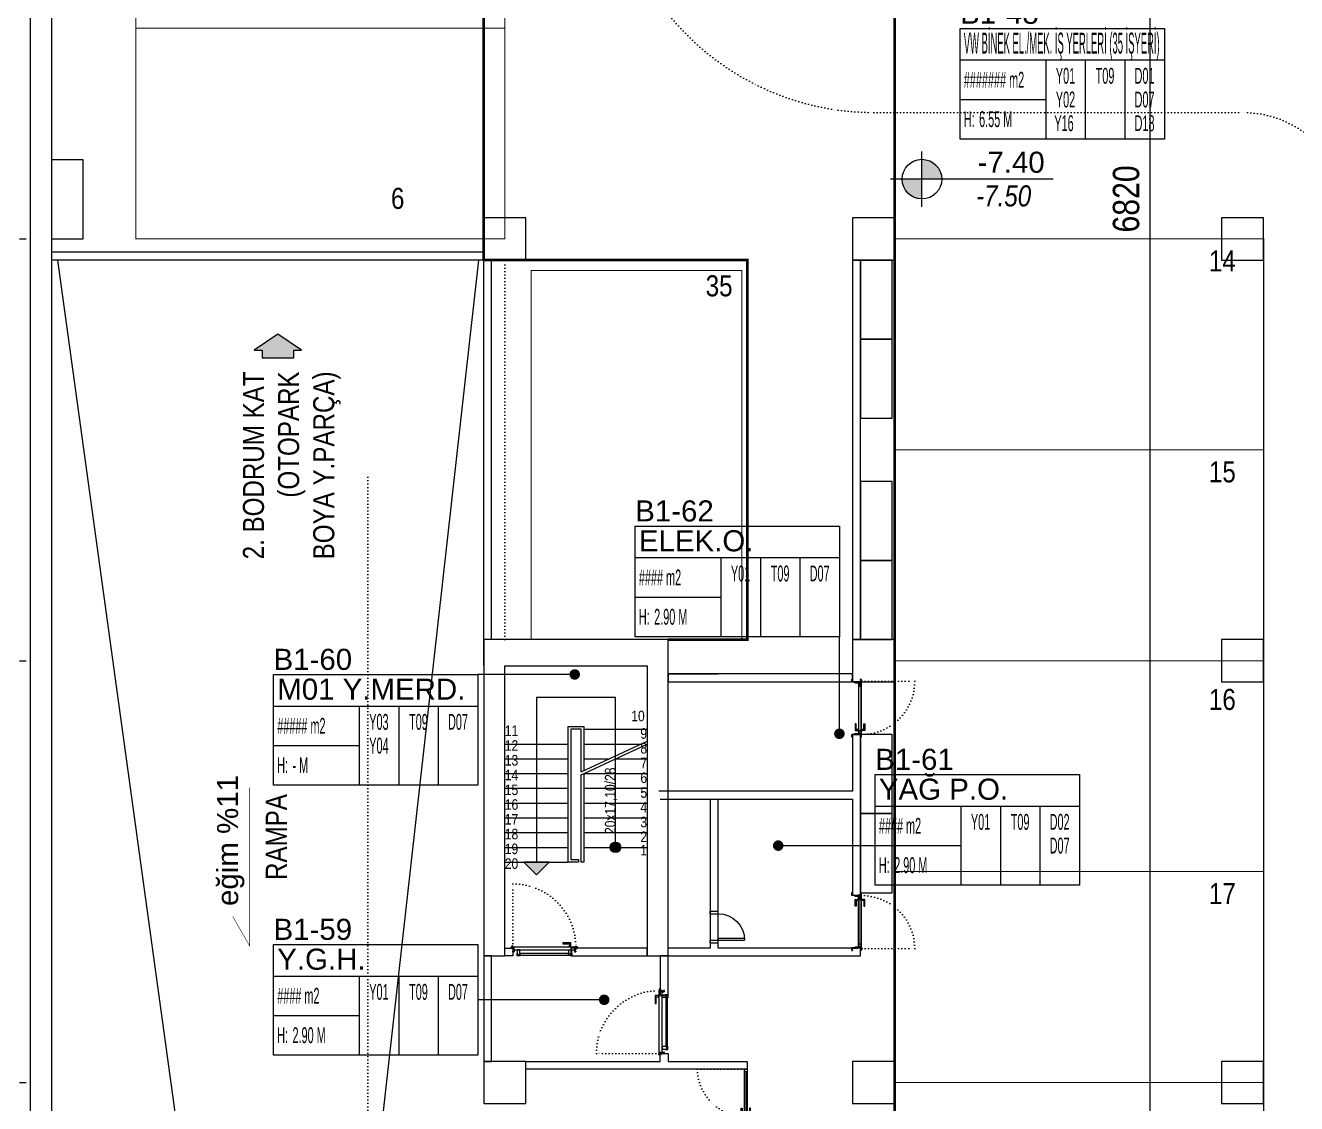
# Model space of a CAD drawing. Header units: metres. Extents: x -19121 to 152404, y -12107 to 46241.
# Drawn here: x 55990 to 58402, y 2400 to 4445 of the extents above; entities that cross this region are included whole.
import ezdxf
from ezdxf.enums import TextEntityAlignment as Align

# ---------------------------------------------------------------- set-up
doc = ezdxf.new("R2010")
doc.units = ezdxf.units.M
doc.header["$LTSCALE"] = 50
doc.header["$MEASUREMENT"] = 0
for name, pattern in [('DASHDOT2', [0.5, 0.25, -0.125, 0, -0.125]), ('DOT2', [0.125, 0, -0.125]), ('HIDDEN', [0.375, 0.25, -0.125])]:
    doc.linetypes.add(name, pattern=pattern)
doc.layers.get('0').update_dxf_attribs({"color": 9, "lineweight": 9})
for name, color, linetype, lineweight in [('00', 9, 'Continuous', 9), ('01', 9, 'Continuous', 9), ('05', 9, 'Continuous', 9), ('06B', 9, 'Continuous', 9), ('06D', 9, 'Continuous', 9), ('08E', 8, 'DOT2', 9), ('10', 9, 'Continuous', 9), ('14', 9, 'Continuous', 9), ('15', 9, 'Continuous', 9), ('19', 9, 'Continuous', 9), ('20', 9, 'DOT2', 9), ('21', 9, 'Continuous', 9), ('21_mahal200', 9, 'Continuous', 9), ('24', 9, 'DASHDOT2', 9), ('25', 9, 'Continuous', 9)]:
    doc.layers.add(name, color=color, linetype=linetype, lineweight=lineweight)
doc.styles.add('Arial', font='arial.ttf', dxfattribs={"height": 2.5})
doc.styles.add('MuuM_TEXT-ITALIC', font='ARIALNI.TTF')
doc.styles.add('MuuM_TEXT-STANDART', font='ARIALN.TTF')
doc.dimstyles.new('MuuM_DIM200', dxfattribs={"dimscale": 20, "dimtxt": 2, "dimasz": 1, "dimexe": 1, "dimexo": 1, "dimgap": 1, "dimtad": 1, "dimdec": 1, "dimrnd": 0.5, "dimdsep": 46, "dimtxsty": 'MuuM_TEXT-STANDART', "dimblk": 'ARCHTICK', "dimcen": 0, "dimdle": 0.15, "dimclrd": 256, "dimclre": 256, "dimclrt": 256, "dimadec": 0, "dimazin": 0, "dimtfac": 5, "dimtdec": 1, "dimtix": 1, "dimtmove": 2, "dimatfit": 3, "dimldrblk": 'DOT', "dimfxl": 3, "dimfxlon": 1, "dimtolj": 1, "dimlwd": -1, "dimlwe": -1, "dimarcsym": 0})

# ---------------------------------------------------------------- blocks, each defined once
blk = doc.blocks.new('p-akslar_yeni')
at = {"layer": '24'}
for points in [[(-2190, -4535), (6415, -4535)], [(-2190, -5335), (6415, -5335)], [(-2190, -6135), (6415, -6135)]]:
    blk.add_lwpolyline(points, dxfattribs=at)
blk = doc.blocks.new('p-kolon_80x80')
blk.add_lwpolyline([(-40, -40), (40, -40), (40, 40), (-40, 40)], close=True)
blk = doc.blocks.new('1.bod.mimari.elk')
at = {"layer": '01'}
for points in [[(40, -8750), (0, -8750), (0, -2950), (40, -2950), (40, -8750), (40, -8750)], [(860, -5350), (860, -5350), (860, -5950), (900, -5950), (900, -5950), (900, -5950), (900, -5400), (1170, -5400), (1170, -5950), (1170, -5950), (1170, -5950), (1210, -5950), (1210, -5350), (860, -5350), (860, -5350), (860, -5350), (860, -5400)]]:
    blk.add_lwpolyline(points, close=True, dxfattribs=at)
for p in [(900, -4590), (1600, -4590), (2300, -4590), (1600, -5390), (2300, -5390), (900, -6190), (1600, -6190), (2300, -6190)]:
    blk.add_blockref('p-kolon_80x80', p, dxfattribs=at)
blk = doc.blocks.new('p-işyeri')
at = {"color": 0, "const_width": 2}
blk.add_lwpolyline([(200, 0), (200, 700), (-200, 700), (-200, 0)], close=True, dxfattribs=at)
blk = doc.blocks.new('p-M01-M02_merdiven-1050')
at = {"layer": '19'}
h = blk.add_hatch(color=256, dxfattribs=at)
h.dxf.hatch_style = 1
edge = h.paths.add_edge_path()
edge.add_arc((210, -344), 10, 270, 630)
h = blk.add_hatch(color=256, dxfattribs=at)
h.dxf.hatch_style = 1
h.paths.add_polyline_path([(84, -372), (36, -372), (60, -396)])
at = {"layer": '19', "linetype": 'Continuous'}
for points in [[(210, -344), (210, -120), (210, -60), (60, -60), (60, -372)], [(145, -200.7), (145, -120), (125, -120), (125, -120), (125, -367), (140, -367), (140, -372), (120, -372), (120, -367), (120, -115), (120, -115), (150, -115), (150, -198.4)], [(150, -120), (270, -120)], [(145, -200.7), (270, -142.4)], [(0, -148), (120, -148)], [(145, -206.3), (270, -148)], [(150, -148), (258, -148)], [(0, -176), (120, -176)], [(150, -176), (198, -176)], [(210, -176), (270, -176)], [(0, -204), (120, -204)], [(150, -204), (270, -204)], [(0, -232), (120, -232)], [(150, -232), (270, -232)], [(0, -260), (120, -260)], [(150, -260), (270, -260)], [(0, -288), (120, -288)], [(150, -288), (270, -288)], [(0, -316), (120, -316)], [(150, -316), (270, -316)], [(0, -344), (120, -344)], [(150, -344), (270, -344)], [(0, -372), (120, -372)]]:
    blk.add_lwpolyline(points, dxfattribs=at)
at = {"layer": '19'}
for points in [[(145, -206.3), (270, -148)], [(150, -204), (150, -372), (150, -372), (145, -372), (145, -372), (145, -206.3)]]:
    blk.add_lwpolyline(points, dxfattribs=at)
blk.add_lwpolyline([(84, -372), (36, -372), (60, -396)], close=True, dxfattribs=at)
blk.add_circle((210, -344), 10, dxfattribs=at)
blk = doc.blocks.new('p-M01-M02_M03_formül_2a')
at = {"layer": '21', "style": 'MuuM_TEXT-STANDART'}
for s, p in [('10', (240, -114.8)), ('11', (0, -142.8)), ('12', (0, -170.8)), ('13', (0, -198.8)), ('14', (0, -226.8)), ('15', (0, -254.8)), ('16', (0, -282.8)), ('17', (0, -310.8)), ('18', (0, -338.8)), ('19', (0, -366.8)), ('20', (0, -394.8))]:
    blk.add_text(s, height=20, dxfattribs=at).set_placement(p)
for s, p in [('9', (270, -148)), ('8', (270, -176)), ('7', (270, -204)), ('6', (270, -232)), ('5', (270, -260)), ('4', (270, -288)), ('3', (270, -316)), ('2', (270, -344)), ('1', (270, -369.3))]:
    blk.add_text(s, height=20, dxfattribs=at).set_placement(p, align=Align.RIGHT)
blk.add_text('20x17,10/28', height=20, rotation=90, dxfattribs=at).set_placement((210, -202.6), align=Align.RIGHT)
blk = doc.blocks.new('*U19')
at = {"ltscale": 15}
for p, q in [((-25, 1), (-26, 0)), ((-25, -1), (-26, 0)), ((-23, 1), (-25, 1)), ((-23, 1), (-23, -2)), ((-21, -3), (-18, 3)), ((-21, -3), (-18, 3)), ((-20, -3), (-17, 3)), ((-20, -3), (-16, 3)), ((-18, -3), (-15, 3)), ((-18, -3), (-15, 3)), ((-18, 1), (-18, 2)), ((-17, -3), (-14, 3)), ((-17, -3), (-13, 3)), ((-17, 1), (-17, 2)), ((-15, -3), (-12, 3)), ((-15, -3), (-12, 3)), ((-15, 1), (-15, 2)), ((-14, -3), (-11, 3)), ((-14, -3), (-10, 3)), ((-14, 1), (-14, 2)), ((-12, -3), (-9, 3)), ((-12, -3), (-9, 3)), ((-12, 1), (-12, 2)), ((-11, -3), (-8, 3)), ((-11, -3), (-7, 3)), ((-11, 1), (-11, 2)), ((-9, -3), (-6, 3)), ((-9, -3), (-6, 3)), ((-9, 1), (-9, 2)), ((-8, -3), (-4, 3)), ((-8, -3), (-5, 3)), ((-8, 1), (-8, 2)), ((-6, -3), (-3, 3)), ((-6, -3), (-3, 3)), ((-6, 1), (-6, 2)), ((-5, -3), (-1, 3)), ((-5, -3), (-2, 3)), ((-5, 1), (-5, 2)), ((-3, 1), (-3, 2)), ((0, 4), (-2, 1)), ((-2, 1), (-2, 2)), ((0, 0), (-1, 0)), ((-25, -1), (-23, -2)), ((-9, -2), (-23, -2)), ((-21, -3), (-21, -2)), ((-20, -3), (-19, -2)), ((-20, -2), (-19, -2)), ((-19, -2), (-18, -2)), ((-18, -3), (-18, -2)), ((-17, -3), (-16, -2)), ((-17, -2), (-16, -2)), ((-16, -2), (-15, -2)), ((-15, -3), (-15, -2)), ((-14, -3), (-13, -2)), ((-14, -2), (-13, -2)), ((-13, -2), (-12, -2)), ((-12, -3), (-12, -2)), ((-11, -3), (-10, -2)), ((-11, -2), (-10, -2)), ((-10, -2), (-9, -2)), ((-9, -3), (-9, -2)), ((-8, -2), (-7, -2)), ((-8, -3), (-7, -2)), ((-7, -2), (-6, -2)), ((-6, -3), (-6, -2)), ((-5, -2), (-4, -2)), ((-5, -3), (-4, -2)), ((-4, -2), (-2, -2)), ((0, -4), (-2, -2)), ((0, 0), (-1, 0))]:
    blk.add_line(p, q, dxfattribs=at)
for p, q in [((-7, 1), (-23, 1)), ((-17, 1), (-19, 1)), ((-16, 1), (-17, 1)), ((-14, 1), (-16, 1)), ((-13, 1), (-14, 1)), ((-11, 1), (-13, 1)), ((-10, 1), (-11, 1)), ((-8, 1), (-10, 1)), ((-7, 1), (-8, 1)), ((-5, 1), (-7, 1)), ((-4, 1), (-5, 1)), ((-2, 1), (-4, 1)), ((-2, 1), (-2, 1)), ((0, 0), (0, 4)), ((-2, -2), (-2, -2)), ((0, 0), (0, -4))]:
    blk.add_line(p, q)
for centre, radius, start, end in [((-26, 4), 3.92, 274.361, 322.1025), ((-26, -4), 3.92, 37.8975, 85.639), ((-18, 3), 0.0971, 330.3204, 150.3204), ((-17, 3), 0.0971, 330.3204, 150.3204), ((-15, 3), 0.0971, 330.3204, 150.3204), ((-14, 3), 0.0971, 330.3204, 150.3204), ((-12, 3), 0.0971, 330.3204, 150.3204), ((-11, 3), 0.0971, 330.3204, 150.3204), ((-9, 3), 0.0971, 330.3204, 150.3204), ((-8, 3), 0.0971, 330.3204, 150.3204), ((-6, 3), 0.0971, 330.3204, 150.3204), ((-5, 3), 0.0971, 330.3204, 150.3204), ((-3, 3), 0.0971, 330.3204, 150.3204), ((-2, 3), 0.0971, 330.3204, 150.3204), ((-1, 0), 0.486, 90, 270), ((0, 4), 0.25, 0, 150.0864), ((-21, -3), 0.0971, 150.3204, 330.3204), ((-20, -3), 0.0971, 150.3204, 330.3204), ((-18, -3), 0.0971, 150.3204, 330.3204), ((-17, -3), 0.0971, 150.3204, 330.3204), ((-15, -3), 0.0971, 150.3204, 330.3204), ((-14, -3), 0.0971, 150.3204, 330.3204), ((-12, -3), 0.0971, 150.3204, 330.3204), ((-11, -3), 0.0971, 150.3204, 330.3204), ((-9, -3), 0.0971, 150.3204, 330.3204), ((-8, -3), 0.0971, 150.3204, 330.3204), ((-6, -3), 0.0971, 150.3204, 330.3204), ((-5, -3), 0.0971, 150.3204, 330.3204), ((0, -4), 0.25, 209.9136, 0)]:
    blk.add_arc(centre, radius, start, end, dxfattribs=at)
blk = doc.blocks.new('conta')
at = {"ltscale": 10}
for p, q in [((-2649.9, 5345.5), (-2649.8, 5345.6)), ((-2649.9, 5344.5), (-2649.8, 5344.3)), ((-2649.8, 5344.3), (-2649.7, 5344.3)), ((-2649.7, 5345.4), (-2649.3, 5345.4)), ((-2649.2, 5345.4), (-2649.1, 5345.5)), ((-2649, 5344), (-2648.8, 5343.8)), ((-2648.9, 5344.1), (-2648.7, 5343.9)), ((-2648.8, 5345.1), (-2648.6, 5345.3)), ((-2648.8, 5344.9), (-2648.6, 5345.2)), ((-2648.7, 5343.8), (-2648.7, 5343.8)), ((-2648.6, 5345.3), (-2648.6, 5345.3))]:
    blk.add_line(p, q, dxfattribs=at)
for centre, radius, start, end in [((-2649.8, 5345.5), 0.05, 140.6345, 188.9372), ((-2653, 5345), 3.19, 350.4674, 8.9372), ((-2649.9, 5344.5), 0.02, 170.4674, 213.7451), ((-2649.7, 5345.6), 0.0696, 22.2428, 159.258), ((-2650.9, 5345), 1.24, 340.3382, 16.7772), ((-2649.7, 5344.6), 0.03, 160.3382, 273.2666), ((-2649.7, 5345.4), 0.03, 90, 196.7772), ((-2649.6, 5341.5), 3.01, 80.4362, 93.2666), ((-2649.3, 5345.5), 0.05, 270, 303.0062), ((-2649.2, 5344.1), 0.231, 353.9571, 81.9004), ((-2649.1, 5345.5), 0.03, 4.7972, 123.0062), ((-2649.1, 5344.5), 0.03, 260.4362, 338.7066), ((-2651.2, 5344.8), 2.33, 7.5897, 18.7951), ((-2649, 5345.6), 0.05, 18.7951, 42.1429), ((-2650.2, 5345), 1.27, 338.7066, 23.0418), ((-2648.9, 5344.1), 0.1, 173.9571, 217.2653), ((-2648.8, 5345.1), 0.05, 187.5897, 322.7347), ((-2658.2, 5345.2), 9.36, 353.6857, 357.8537), ((-2648.8, 5344.2), 0.1, 173.6857, 217.2653), ((-2648.8, 5344.8), 0.05, 142.7347, 180.2669), ((-2648.7, 5343.8), 0.05, 217.2653, 307.2653), ((-2648.7, 5343.8), 0.05, 307.2653, 37.2653), ((-2648.6, 5345.3), 0.05, 52.7347, 142.7347), ((-2648.6, 5345.3), 0.05, 322.7347, 52.7347)]:
    blk.add_arc(centre, radius, start, end, dxfattribs=at)
for points, knots in [([(-2649, 5345.6), (-2649, 5345.6), (-2649.1, 5345.7), (-2649.2, 5345.4), (-2649.3, 5345.7), (-2649.4, 5345.5), (-2649.5, 5345.7), (-2649.6, 5345.5), (-2649.7, 5345.6), (-2649.7, 5345.6)], [0.0086373, 0.0086373, 0.0086373, 0.0086373, 0.1097304, 0.3133405, 0.4430081, 0.5658764, 0.7165186, 0.8527974, 0.9648495, 0.9648495, 0.9648495, 0.9648495]), ([(-2649.7, 5344.3), (-2649.7, 5344.3), (-2649.7, 5344.5), (-2649.6, 5344.3), (-2649.3, 5344.4), (-2649.2, 5344.4), (-2649.2, 5344.4)], [0, 0, 0, 0, 0.1008757, 0.3841126, 0.5436166, 0.6906785, 0.6906785, 0.6906785, 0.6906785])]:
    blk.add_open_spline(points, degree=3, knots=knots, dxfattribs=at)
blk = doc.blocks.new('p-yn_sackasa')
at = {"layer": '10', "linetype": 'Continuous'}
for p, q in [((-2.2, 0), (-2.2, -0.2)), ((0, 6.9), (0, 6.2)), ((0, 6.2), (0, 6.9)), ((0.1, 6.9), (0.1, 6.2)), ((0.2, 6.9), (0.2, 6.2)), ((2.7, 7.2), (0.3, 7.2)), ((2.7, 7.2), (0.3, 7.2)), ((2.7, 7), (0.3, 7)), ((0.3, 7), (2.7, 7)), ((0.3, 6.1), (0.8, 6.1)), ((0.7, 6), (0.3, 6)), ((0.3, 5.9), (0.7, 5.9)), ((0.8, 5.9), (0.3, 5.9)), ((0.7, 5.9), (0.7, 6)), ((0.7, -0.7), (0.7, 2.3)), ((0.7, -0.7), (0.7, 2.3)), ((0.8, 5.9), (0.8, 6.1)), ((0.8, -0.7), (0.8, 2.3)), ((0.8, -0.7), (0.8, 2.3)), ((0.9, 2.3), (1, 2.3)), ((0.9, 2.3), (0.9, 2.3)), ((1, 2.5), (1, 2.4)), ((1, 2.5), (1, 2.5)), ((1.1, 2.5), (1.1, 3.7)), ((1.1, 2.5), (1.1, 3.7)), ((1.3, 3.7), (1.3, 2.5)), ((1.3, 2.5), (1.3, 3.7)), ((2.5, 4), (1.4, 4)), ((1.4, 4), (2.5, 4)), ((1.4, 3.8), (2.5, 3.8)), ((2.5, 3.8), (1.4, 3.8)), ((2.5, 3.4), (2.6, 3.7)), ((2.6, 3.7), (2.5, 3.4)), ((2.7, 3.6), (2.6, 3.3)), ((2.7, 3.6), (2.6, 3.3)), ((2.8, 3.3), (2.8, 6.9)), ((2.8, 3.3), (2.8, 6.9)), ((2.9, 3.3), (2.9, 6.9)), ((2.9, 3.3), (2.9, 6.9)), ((-2.9, -1.7), (-2.9, -0.3)), ((-2.9, -0.3), (-2.9, -1.7)), ((-2.8, -0.3), (-2.8, -1.7)), ((-2.8, -0.3), (-2.8, -1.7)), ((-2.2, 0), (-2.7, 0)), ((-2.2, 0), (-2.7, 0)), ((-2.2, -0.1), (-2.7, -0.1)), ((-2.2, -0.2), (-2.7, -0.2)), ((1, -1.8), (-2.7, -1.8)), ((1, -1.9), (-2.7, -1.9)), ((-2.7, -2), (1, -2)), ((1, -2), (-2.7, -2)), ((-2.2, -0.1), (-2.2, 0)), ((0.9, -0.8), (1, -0.8)), ((0.9, -0.8), (0.9, -0.8)), ((1, -0.9), (1, -0.9)), ((1, -0.9), (1, -0.9)), ((1.1, -1), (1.1, -1.7)), ((1.1, -1), (1.1, -1.7)), ((1.3, -1), (1.3, -1.7)), ((1.3, -1), (1.3, -1.7))]:
    blk.add_line(p, q, dxfattribs=at)
for points in [[(0.1, 2.1), (0.7, 2.1), (0.7, -0.5), (0.1, -0.5)], [(0.1, 2.1), (0.4, 2.1), (0.4, -0.5), (0.1, -0.5)]]:
    blk.add_lwpolyline(points, close=True, dxfattribs=at)
for centre, radius, start, end in [((0.3, 6.9), 0.249, 90, 180), ((0.3, 6.9), 0.261, 90, 180), ((0.3, 6.2), 0.249, 181.345, 271.3502), ((0.3, 6.2), 0.261, 180, 270), ((0.3, 6.9), 0.122, 90, 180), ((0.3, 6.2), 0.122, 180, 270), ((0.3, 6.9), 0.11, 90, 180), ((0.3, 6.2), 0.11, 180, 270), ((0.9, 2.3), 0.206, 63.2169, 180), ((0.9, 2.3), 0.219, 63.2153, 180), ((0.9, 2.3), 0.0801, 63.215, 180), ((0.9, 2.3), 0.0674, 63.2144, 180), ((1, 2.5), 0.219, 243.2148, 0), ((1, 2.5), 0.0801, 243.2203, 0), ((1, 2.5), 0.206, 243.2197, 0), ((1, 2.5), 0.0674, 243.2129, 0), ((1.4, 3.7), 0.24, 90, 180), ((1.4, 3.7), 0.253, 90, 180), ((1.4, 3.7), 0.114, 90, 180), ((1.4, 3.7), 0.101, 90, 180), ((2.5, 3.7), 0.249, 342.8613, 90), ((2.5, 3.7), 0.261, 342.8602, 90), ((2.5, 3.7), 0.122, 342.8607, 90), ((2.5, 3.7), 0.11, 342.8621, 90), ((2.7, 3.3), 0.232, 162.8601, 0), ((2.7, 3.3), 0.219, 162.8613, 0), ((2.7, 3.3), 0.0927, 162.8605, 0), ((2.7, 3.3), 0.0801, 162.8624, 0), ((2.7, 6.9), 0.249, 0, 90), ((2.7, 6.9), 0.261, 0, 90), ((2.7, 6.9), 0.122, 0, 90), ((2.7, 6.9), 0.11, 0, 90), ((-2.7, -0.3), 0.24, 90, 180), ((-2.7, -0.3), 0.253, 90, 180), ((-2.7, -1.7), 0.24, 180, 270), ((-2.7, -1.7), 0.253, 180, 270), ((-2.7, -0.3), 0.114, 90, 180), ((-2.7, -0.3), 0.101, 90, 180), ((-2.7, -1.7), 0.114, 180, 270), ((-2.7, -1.7), 0.101, 180, 270), ((0.9, -0.7), 0.206, 180, 296.7851), ((0.9, -0.7), 0.219, 180, 296.785), ((0.9, -0.7), 0.0674, 180, 180.5245), ((0.9, -0.7), 0.0801, 180, 296.785), ((0.9, -0.7), 0.0674, 180, 296.7871), ((1, -1), 0.219, 0, 116.7854), ((1, -1), 0.206, 0, 116.7836), ((1, -1), 0.0801, 0, 116.7811), ((1, -1), 0.0674, 0, 116.7871), ((1, -1.7), 0.114, 270, 0), ((1, -1.7), 0.24, 270, 0), ((1, -1.7), 0.101, 270, 0), ((1, -1.7), 0.253, 270, 0)]:
    blk.add_arc(centre, radius, start, end, dxfattribs=at)
at = {"layer": '10', "xscale": 0.0842696629213483, "yscale": 0.0842696629213483, "zscale": 0.0842696629213483}
blk.add_blockref('*U19', (1, 1.3), dxfattribs=at)
at = {"layer": '14', "xscale": -0.7887640449438696, "yscale": 0.7887640449438696, "zscale": 0.7887640449438204, "rotation": 90}
blk.add_blockref('conta', (4217.8, -2086.4), dxfattribs=at)
blk = doc.blocks.new('*U381')
at = {"layer": '06D'}
for points in [[(8.5, 9.6), (7.9, 9.6), (7.9, 13.6, -0.414214), (8.2, 13.9), (13.7, 13.9, -0.414214), (14.1, 13.6), (14.1, 9.6), (13.5, 9.6)], [(111.5, 9.6), (112.1, 9.6), (112.1, 13.6, 0.414214), (111.7, 13.9), (106.2, 13.9, 0.414214), (105.9, 13.6), (105.9, 9.6), (106.5, 9.6)]]:
    blk.add_lwpolyline(points, format="xyb", dxfattribs=at)
for points in [[(8.5, 12.1), (13.5, 12.1), (13.5, 3.4), (8.5, 3.4)], [(14.1, 13.3), (105.9, 13.3), (105.9, 10.2), (14.1, 10.2)], [(111.5, 10.9), (106.5, 10.9), (106.5, 3.4), (111.5, 3.4)]]:
    blk.add_lwpolyline(points, close=True, dxfattribs=at)
for points in [[(110.1, -3.8), (110.1, -10.1), (95.1, -10.1), (95.1, -8.2), (107.9, -8.2), (107.9, -8.2), (107.9, -3.8), (110.1, -3.8)], [(111.2, -2.6), (111.2, -3.8), (106.8, -3.8), (106.8, -2.6), (111.2, -2.6)]]:
    blk.add_lwpolyline(points, dxfattribs=at)
at = {"layer": '10', "ltscale": 10}
for p, q in [((2, 1.5), (1, 1.5)), ((2, 1.3), (1, 1.3)), ((1, 0.9), (2, 0.3)), ((2, 0.3), (2, 1.8)), ((2, 1.8), (2.3, 1.8)), ((2, -0.2), (2, 0.3)), ((2.3, -2.2), (2.3, 3.3)), ((2.3, 1.8), (2.3, 0.3)), ((2.3, 0.3), (2.3, -0.2)), ((2.4, 3.4), (117.6, 3.4)), ((2.4, -2.3), (2.4, 3.2)), ((2.5, 3.3), (117.5, 3.3)), ((117.5, -2.3), (117.5, 3.2)), ((117.7, -2.2), (117.7, 3.3)), ((117.7, 1.8), (118, 1.8)), ((117.7, 1.3), (117.7, 1.8)), ((117.7, 1.8), (118, 1.8)), ((117.7, 1.3), (117.7, 1.8)), ((117.7, -0.2), (117.7, 1.3)), ((117.7, -0.2), (117.7, 1.3)), ((118, 1.8), (118, 1.3)), ((118, 1.8), (118, 1.3)), ((118, 1.3), (118, -0.2)), ((119, 0.7), (118, 1.3)), ((118, 1.3), (118, -0.2)), ((119, 0.7), (118, 1.3)), ((118, 0.3), (119, 0.3)), ((118, 0.3), (119, 0.3)), ((118, 0.1), (119, 0.1)), ((118, 0.1), (119, 0.1)), ((-1.6, -2.7), (-1.7, -2.6)), ((-1.6, -2.7), (-1.7, -2.6)), ((-1.2, -2.2), (-1.2, -2.3)), ((-1.2, -2.2), (-1.1, -2.2)), ((-1.2, -2.2), (-1.2, -2.3)), ((-1.2, -2.2), (-1.1, -2.2)), ((-1.1, -2), (-1.1, -2.4)), ((-1.1, -2), (-1.1, -2.4)), ((-0.8, -2), (-0.8, -2.4)), ((-0.8, -2), (-0.8, -2.4)), ((0.3, -2.5), (0.3, -2.3)), ((0.4, -2.2), (2.2, -2.2)), ((0.4, -2.4), (0.4, -2.4)), ((0.4, -2.6), (119.6, -2.6)), ((0.5, -2.4), (119.5, -2.4)), ((0.5, -2.4), (2.3, -2.4)), ((2.3, -0.2), (2, -0.2)), ((119.5, -2.4), (117.6, -2.4)), ((118, -0.2), (117.7, -0.2)), ((118, -0.2), (117.7, -0.2)), ((119.6, -2.2), (117.7, -2.2)), ((119.5, -2.4), (119.5, -2.4)), ((119.7, -2.5), (119.7, -2.3))]:
    blk.add_line(p, q, dxfattribs=at)
blk.add_circle((-0.9, -3.3), 0.843, dxfattribs=at)
blk.add_circle((-0.9, -3.3), 0.843, dxfattribs=at)
for centre, radius, start, end in [((2.4, 3.3), 0.1, 90, 180), ((2.5, 3.2), 0.05, 90, 180), ((117.6, 3.3), 0.141, 14.9271, 75.0729), ((-0.9, -3.3), 1.01, 105.7139, 140.5908), ((-0.9, -3.3), 1.01, 105.7139, 140.5908), ((-0.4, -2.3), 0.428, 142.379, 203.648), ((-0.4, -2.3), 0.428, 142.379, 203.648), ((-0.4, -2.3), 0.302, 119.9685, 254.4476), ((-0.4, -2.3), 0.302, 119.9685, 254.4476), ((0.4, -2.3), 0.1, 90, 180), ((0.4, -2.5), 0.1, 180, 270), ((0.5, -2.4), 0.005, 180, 270), ((0.5, -2.4), 0.005, 90, 180), ((2.2, -2.2), 0.05, 270, 0), ((2.3, -2.3), 0.1, 270, 0), ((117.6, -2.3), 0.1, 180, 270), ((117.7, -2.2), 0.05, 180, 270), ((119.5, -2.4), 0.005, 270, 360), ((119.5, -2.4), 0.005, 0, 90), ((119.6, -2.3), 0.1, 0, 90), ((119.6, -2.5), 0.1, 270, 0)]:
    blk.add_arc(centre, radius, start, end, dxfattribs=at)
at = {"layer": '20'}
blk.add_lwpolyline([(0.3, -2.4), (0.3, -121.8, 0.414214), (119.7, -2.4, -1)], format="xyb", dxfattribs=at)
blk.add_blockref('p-yn_sackasa', (0, 0))
at = {"xscale": -1}
blk.add_blockref('p-yn_sackasa', (120, 0), dxfattribs=at)
blk = doc.blocks.new('0_arrow1')
blk.add_hatch(color=254).paths.add_polyline_path([(0, 0), (-22.5, -15), (-15, -15), (-15, -22.5), (15, -22.5), (15, -15), (22.5, -15)])
at = {"linetype": 'ByBlock', "lineweight": -2}
blk.add_lwpolyline([(15, -22.5), (-15, -22.5), (-15, -15), (-22.5, -15), (0, 0), (22.5, -15), (15, -15)], close=True, dxfattribs=at)
blk.add_point((0, 0))
blk = doc.blocks.new('0_slopearrow')
at = {"const_width": 0.05}
blk.add_lwpolyline([(11.21, 0), (-3.79, 0), (-1, 1.61)], dxfattribs=at)
at = {"style": 'Arial'}
blk.add_attdef('EGIM', text='', height=2, dxfattribs=at).set_placement((0, 0.5), align=Align.BOTTOM_LEFT)
at = {"style": 'MuuM_TEXT-ITALIC'}
blk.add_attdef('SLOPE', text='', height=2, dxfattribs=at).set_placement((0, -0.5), align=Align.TOP_LEFT)
blk = doc.blocks.new('0_elevationtarget-p-bk')
h = blk.add_hatch(color=250)
h.paths.add_polyline_path([(1.88, 0, 0.414214), (0, 1.88), (0, 0)])
h.paths.add_polyline_path([(0, 0), (-1.88, 0, 0.414214), (0, -1.88)])
blk.add_line((0, -2.62), (0, 2.62))
blk.add_lwpolyline([(12.45, 0), (-3, 0)])
blk.add_circle((0, 0), 1.88)
at = {"style": 'Arial'}
blk.add_attdef('BITMISKOT', text='', height=2, dxfattribs=at).set_placement((4.5, 0), align=Align.BOTTOM_LEFT)
at = {"style": 'MuuM_TEXT-ITALIC'}
blk.add_attdef('FINISHINGFLOORLEVEL', text='', height=2, dxfattribs=at).set_placement((4.5, -0.59), align=Align.TOP_LEFT)
blk = doc.blocks.new('gr-p-barel kilitli kapı kolu')
at = {"flags": 128}
for points in [[(-0.9, 0.8), (-0.9, 4.9), (-11.7, 4.9), (-11.7, 6.7), (0.9, 6.7), (0.9, 0.8)], [(-0.8, 5), (0.8, 6.6)]]:
    blk.add_lwpolyline(points, dxfattribs=at)
blk.add_lwpolyline([(-2.75, 0), (-2.75, 0.7), (2.75, 0.7), (2.75, 0)])
blk.add_lwpolyline([(-1.3, 0.7), (1.3, 0.7), (1.3, 0.8), (-1.3, 0.8)], close=True)
blk = doc.blocks.new('prf-scr2')
at = {"linetype": 'DOT2', "ltscale": 10}
blk.add_line((0, 0.2), (0, -1.1), dxfattribs=at)
for p, q in [((-0.1, -0.2), (0.1, -0.3)), ((0.1, -0.2), (-0.1, -0.2)), ((0.1, -0.3), (-0.1, -0.3)), ((-0.1, -0.3), (0.1, -0.4)), ((0.1, -0.4), (-0.1, -0.4)), ((0.1, -0.5), (-0.1, -0.4)), ((-0.1, -0.4), (0.1, -0.4)), ((0.1, -0.6), (-0.1, -0.5)), ((-0.1, -0.5), (0.1, -0.5)), ((-0.1, -0.6), (0.1, -0.7)), ((0.1, -0.6), (-0.1, -0.6)), ((-0.1, -0.6), (0.1, -0.6)), ((-0.1, -0.7), (0.1, -0.8)), ((0.1, -0.7), (-0.1, -0.7)), ((-0.1, -0.8), (0.1, -0.8)), ((0.1, -0.8), (-0.1, -0.8)), ((0.1, -0.2), (0, -0.1)), ((0, -0.2), (0.1, -0.2))]:
    blk.add_line(p, q)
blk.add_lwpolyline([(0.2, 0), (-0.2, 0), (-0.2, 0), (-0.1, -0.1), (0.1, -0.1), (0.2, 0), (0.2, 0)], close=True)
for points in [[(0.2, 0), (-0.2, 0)], [(-0.1, -0.1), (-0.1, -0.2), (-0.1, -0.2), (-0.1, -0.2), (-0.1, -0.2), (-0.1, -0.3), (-0.1, -0.3), (-0.1, -0.3), (-0.1, -0.3), (-0.1, -0.4), (-0.1, -0.4), (-0.1, -0.4), (-0.1, -0.4), (-0.1, -0.4), (-0.1, -0.5), (-0.1, -0.5), (-0.1, -0.5), (-0.1, -0.5), (-0.1, -0.5), (-0.1, -0.5), (-0.1, -0.6), (-0.1, -0.6), (-0.1, -0.6), (-0.1, -0.6), (-0.1, -0.6), (-0.1, -0.7), (-0.1, -0.7), (-0.1, -0.7), (-0.1, -0.7), (-0.1, -0.7), (-0.1, -0.8), (-0.1, -0.8), (-0.1, -0.8), (-0.1, -0.8), (0, -0.9), (0, -0.9), (0, -0.9), (0.1, -0.8), (0.1, -0.8), (0.1, -0.7), (0.1, -0.7), (0.1, -0.7), (0.1, -0.7), (0.1, -0.7), (0.1, -0.7), (0.1, -0.6), (0.1, -0.6), (0.1, -0.6), (0.1, -0.6), (0.1, -0.6), (0.1, -0.5), (0.1, -0.5), (0.1, -0.5), (0.1, -0.5), (0.1, -0.4), (0.1, -0.4), (0.1, -0.4), (0.1, -0.4), (0.1, -0.4), (0.1, -0.3), (0.1, -0.3), (0.1, -0.3), (0.1, -0.3), (0.1, -0.3), (0.1, -0.3), (0.1, -0.2), (0.1, -0.2), (0.1, -0.2), (0.1, -0.2), (0.1, -0.2), (0.1, -0.1)]]:
    blk.add_lwpolyline(points)
blk = doc.blocks.new('K-SAC-01')
at = {"layer": '10'}
for points in [[(-4.6, 16.2, -0.414214), (-4.5, 16.3), (-0.1, 16.3, -0.414214), (0, 16.2), (0, 5.9), (0.2, 5.9), (0.2, 16.2, 0.414214), (-0.1, 16.5), (-4.5, 16.5, 0.414214), (-4.8, 16.2), (-4.8, 15.3, 0.414214), (-4.5, 15), (-3.4, 15), (-3.4, 15.2), (-4.5, 15.2, -0.414214), (-4.6, 15.3)], [(0.2, 10.3, -0.414214), (0.5, 10.6), (1.5, 10.6, -0.414214), (1.8, 10.3), (1.8, 3.9, -0.414214), (1.5, 3.6, -0.414214), (1.2, 3.9), (1.2, 4.8), (0.2, 4.8), (0.2, -1.2, -0.414214), (-0.1, -1.5), (-4.5, -1.5, -0.414214), (-4.8, -1.2), (-4.8, -0.3, -0.414214), (-4.5, 0), (-3.4, 0), (-3.4, -0.2), (-4.5, -0.2, 0.414214), (-4.6, -0.3), (-4.6, -1.2, 0.414214), (-4.5, -1.3), (-0.1, -1.3, 0.414214), (0, -1.2), (0, 5), (1.4, 5), (1.4, 3.9, 0.414214), (1.5, 3.8, 0.414214), (1.6, 3.9), (1.6, 10.3, 0.414214), (1.5, 10.4), (0.5, 10.4, 0.414214), (0.4, 10.3), (0.4, 9.4), (0.2, 9.4)], [(-0.4, -2), (1, -1.4), (1, 1.5), (1.2, 1.5), (1.2, -1.5), (-0.3, -2.2, -14.796002)], [(99.8, 10.3, 0.414214), (99.5, 10.6), (98.5, 10.6, 0.414214), (98.2, 10.3), (98.2, 3.9, 0.414214), (98.5, 3.6, 0.414214), (98.8, 3.9), (98.8, 4.8), (99.8, 4.8), (99.8, -1.2, 0.414214), (100.1, -1.5), (104.5, -1.5, 0.414214), (104.8, -1.2), (104.8, -0.3, 0.414214), (104.5, 0), (103.4, 0), (103.4, -0.2), (104.5, -0.2, -0.414214), (104.6, -0.3), (104.6, -1.2, -0.414214), (104.5, -1.3), (100.1, -1.3, -0.414214), (100, -1.2), (100, 5), (98.6, 5), (98.6, 3.9, -0.414214), (98.5, 3.8, -0.414214), (98.4, 3.9), (98.4, 10.3, -0.414214), (98.5, 10.4), (99.5, 10.4, -0.414214), (99.6, 10.3), (99.6, 9.4), (99.8, 9.4)], [(104.6, 16.2, 0.414214), (104.5, 16.3), (100.1, 16.3, 0.414214), (100, 16.2), (100, 5.9), (99.8, 5.9), (99.8, 16.2, -0.414214), (100.1, 16.5), (104.5, 16.5, -0.414214), (104.8, 16.2), (104.8, 15.3, -0.414214), (104.5, 15), (103.4, 15), (103.4, 15.2), (104.5, 15.2, 0.414214), (104.6, 15.3)]]:
    blk.add_lwpolyline(points, format="xyb", close=True, dxfattribs=at)
for points in [[(98.8, 0.1), (98.8, 2.1), (99.1, 2.1), (99.1, 3.2), (1.5, 3.2), (1.5, 2.1), (1.8, 2.1), (1.8, 0.1), (1.5, 0.1), (1.5, 1.9), (1.2, 1.9), (1.2, 3.5), (99.4, 3.5), (99.4, 1.9), (99.1, 1.9), (99.1, 0.1)], [(98.8, 2.1), (98.8, 0.1), (99.4, 0.1), (99.4, -1.5), (1.2, -1.5), (1.2, 0.1), (1.8, 0.1), (1.8, 2.1), (2.1, 2.1), (2.1, -0.1), (1.5, -0.1), (1.5, -1.2), (99.1, -1.2), (99.1, -0.1), (98.5, -0.1), (98.5, 2.1), (98.8, 2.1)]]:
    blk.add_lwpolyline(points, dxfattribs=at)
for points in [[(2.1, 3), (8.1, 3), (8.1, -1), (2.1, -1)], [(2.4, 2.7), (7.8, 2.7), (7.8, -0.7), (2.4, -0.7)], [(98.5, 3), (92.5, 3), (92.5, -1), (98.5, -1)], [(98.2, 2.7), (92.8, 2.7), (92.8, -0.7), (98.2, -0.7)]]:
    blk.add_lwpolyline(points, close=True, dxfattribs=at)
blk.add_circle((-0.9, -2.5), 0.55, dxfattribs=at)
at = {"layer": '20', "linetype": 'HIDDEN'}
for points in [[(-0.2, -1.3), (-0.2, 0), (-1.7, 0), (-1.7, -1.3)], [(-0.4, -2), (-0.4, -0.2), (-1.5, -0.2), (-1.5, -2)]]:
    blk.add_lwpolyline(points, dxfattribs=at)
at = {"layer": '20'}
blk.add_lwpolyline([(-0.9, -2.5), (-0.9, -102.9)], dxfattribs=at)
blk.add_arc((-0.9, -2.5), 100.4, 270, 1.5131, dxfattribs=at)
at = {"layer": '06B'}
blk.add_blockref('gr-p-barel kilitli kapı kolu', (91.4, 3.5), dxfattribs=at)
at = {"layer": '06B', "xscale": -1, "rotation": 180}
blk.add_blockref('gr-p-barel kilitli kapı kolu', (91.4, -1.5), dxfattribs=at)
at = {"layer": '10', "xscale": -1, "rotation": 90}
blk.add_blockref('prf-scr2', (1.5, 1), dxfattribs=at)
at = {"layer": '10', "rotation": 270}
blk.add_blockref('prf-scr2', (99.1, 1.2), dxfattribs=at)
blk = doc.blocks.new('_ArchTick')
at = {"color": 0, "linetype": 'ByBlock', "const_width": 0.15}
blk.add_lwpolyline([(-0.5, -0.5), (0.5, 0.5)], dxfattribs=at)
blk = doc.blocks.new('*D467')
at = {"layer": '25', "transparency": 16777216}
for p, q in [((92079.7, 5767), (92003.8, 5767)), ((92023.8, -1056), (92023.8, 5770)), ((92079.7, -1053), (92003.8, -1053))]:
    blk.add_line(p, q, dxfattribs=at)
at = {"layer": '25', "transparency": 16777216, "xscale": 20, "yscale": 20, "zscale": 20}
for p, rotation in [((92023.8, 5767), 90), ((92023.8, -1053), 270)]:
    blk.add_blockref('_ArchTick', p, dxfattribs=dict(at, rotation=rotation))
at = {"layer": '25', "transparency": 16777216, "insert": (91978.3, 2247.9), "char_height": 50, "attachment_point": 5, "rotation": 90, "style": 'MuuM_TEXT-STANDART'}
blk.add_mtext('\\A1;6820', dxfattribs=at)
blk = doc.blocks.new('_Dot')
at = {"color": 0, "linetype": 'ByBlock', "lineweight": -2}
blk.add_line((-0.5, 0), (-1, 0), dxfattribs=at)
at = {"color": 0, "linetype": 'ByBlock', "const_width": 0.5}
blk.add_lwpolyline([(-0.25, 0, 1), (0.25, 0, 1)], format="xyb", close=True, dxfattribs=at)
blk = doc.blocks.new('p-birim')
blk.add_lwpolyline([(0, 0), (1, 0), (1, 1), (0, 1)], close=True)
blk = doc.blocks.new('p-al-01_a')
at = {"layer": '06B'}
for points in [[(-5, -88.6), (-11.2, -88.6), (-11.2, -73.6), (-9.4, -73.6), (-9.4, -86.4), (-9.4, -86.4), (-5, -86.4), (-5, -88.6)], [(0, -88.6), (6.2, -88.6), (6.2, -73.6), (4.4, -73.6), (4.4, -86.4), (4.4, -86.4), (0, -86.4), (0, -88.6)]]:
    blk.add_lwpolyline(points, dxfattribs=at)
at = {"layer": '06D'}
for p, q in [((-5, -86.9), (-5, -5)), ((0, -5), (0, -86.9)), ((-5, -93.1), (-5, -175)), ((0, -175), (0, -93.1))]:
    blk.add_line(p, q, dxfattribs=at)
at = {"layer": '10'}
for points in [[(-5, 0), (0, 0), (0, -5), (-5, -5)], [(-5, -85), (0, -85), (0, -90), (-5, -90)], [(-5, -95), (0, -95), (0, -90), (-5, -90)], [(-5, -180), (0, -180), (0, -175), (-5, -175)]]:
    blk.add_lwpolyline(points, close=True, dxfattribs=at)
at = {"layer": '15'}
for points in [[(-2.5, -5), (-2.5, -85)], [(-2.5, -175), (-2.5, -95)]]:
    blk.add_lwpolyline(points, dxfattribs=at)
at = {"layer": '20'}
for points in [[(-5.3, 0), (-94.9, 0)], [(-5.3, -180), (-94.9, -180)], [(-5, -180), (-94.9, -180)]]:
    blk.add_lwpolyline(points, dxfattribs=at)
for centre, start, end in [((-1.5, 3.4), 182.0745, 267.6937), ((-1.5, -183.4), 92.3063, 177.9255)]:
    blk.add_arc(centre, 93.5, start, end, dxfattribs=at)
blk = doc.blocks.new('0_roomno2')
blk.add_lwpolyline([(19.38, -10.5), (0, -10.5), (0, 0), (19.38, 0)], close=True)
for points in [[(0, -3), (19.38, -3)], [(8.12, -3), (8.12, -10.5)], [(11.88, -3), (11.88, -10.5)], [(15.62, -3), (15.62, -10.5)], [(0, -6.75), (8.12, -6.75)]]:
    blk.add_lwpolyline(points)
at = {"style": 'MuuM_TEXT-STANDART', "width": 0.6}
blk.add_text('H:', height=1.5, dxfattribs=at).set_placement((0.35, -8.61), align=Align.MIDDLE_LEFT)
at = {"style": 'Arial'}
blk.add_attdef('ODANO', (0, 1.17), '', height=2, dxfattribs=at)
blk.add_attdef('MEKANADI', text='', height=2, dxfattribs=at).set_placement((0.35, -3), align=Align.BOTTOM_LEFT)
at = {"style": 'MuuM_TEXT-STANDART', "width": 0.6}
for tag, p in [('M2', (0.35, -4.88)), ('TEMIZTAVANYUKSEKLIGI', (1.8, -8.61))]:
    blk.add_attdef(tag, text='', height=1.5, dxfattribs=at).set_placement(p, align=Align.MIDDLE_LEFT)
for tag, p in [('YER01', (10, -4.5)), ('TAVAN01', (13.75, -4.5)), ('DUVAR01', (17.5, -4.5)), ('YER02', (10, -6.75)), ('TAVAN02', (13.75, -6.75)), ('DUVAR02', (17.5, -6.75)), ('YER03', (10, -9)), ('TAVAN03', (13.75, -9)), ('DUVAR03', (17.5, -9))]:
    blk.add_attdef(tag, text='', height=1.5, dxfattribs=at).set_placement(p, align=Align.MIDDLE_CENTER)
blk = doc.blocks.new('ttttttttttttt')
for points in [[(3983.5, -30733.6), (3983.5, -30748.6)], [(3988.5, -30733.6), (3983.5, -30733.6)], [(3988.5, -30748.6), (3983.5, -30748.6)], [(3988.5, -30733.6), (3988.5, -30748.6)], [(4034.5, -30748.6), (3988.5, -30748.6)], [(4034.5, -30748.6), (4034.5, -30798.6)], [(4034.5, -30748.6), (4038.5, -30748.6)], [(4043.5, -30733.6), (4038.5, -30733.6)], [(4038.5, -30733.6), (4038.5, -30748.6)], [(4043.5, -30748.6), (4038.5, -30748.6)], [(4038.5, -30748.6), (4038.5, -30798.6)], [(4043.5, -30733.6), (4043.5, -30748.6)]]:
    blk.add_lwpolyline(points)
blk.add_arc((4038.5, -30748.6), 50, 180, 270)
blk = doc.blocks.new('1.bod.mimari1.elk')
at = {"layer": '00'}
for p, q in [((1560, -5415), (1210, -5415)), ((1210, -5415), (1210, -5430)), ((1560, -5430), (1560, -5415)), ((1210, -5430), (1290, -5430)), ((1305, -5430), (1560, -5430)), ((1575, -5530), (1560, -5530)), ((1560, -5530), (1560, -5637.5)), ((1575, -5835), (1575, -5530)), ((1560, -5637.5), (1192.23, -5637.5)), ((1194.91, -5652.5), (1560, -5652.5)), ((1305, -5935), (1305, -5652.5)), ((1560, -5652.5), (1560, -5835)), ((1560, -5835), (1575, -5835)), ((1560, -5935), (1305, -5935)), ((1560, -5935), (1560, -5935))]:
    blk.add_line(p, q, dxfattribs=at)
for points in [[(860, -4615), (40, -4615)], [(860, -4630), (40, -4630)], [(860, -5350), (860, -4630)], [(875, -5350), (875, -4630)], [(1210, -5415), (1305, -5415)], [(1210, -5430), (1305, -5430)], [(1290, -5652.5), (1290, -5935), (1210, -5935)], [(1210, -5950), (1195, -5950), (1195, -6025.29), (1210, -6025.29), (1210, -5950), (1575, -5950), (1575, -5935), (1560, -5935)]]:
    blk.add_lwpolyline(points, dxfattribs=at)
for points in [[(1575, -5350), (1575, -4630), (1560, -4630), (1560, -5350)], [(860, -5950), (860, -6150), (875, -6150), (875, -5950)], [(915, -5950), (900, -5950), (900, -5935), (915, -5935)], [(1025, -5950), (1170, -5950), (1170, -5935), (1025, -5935)], [(1360, -6165), (940, -6165), (940, -6150), (1195, -6150), (1195, -6135), (1210, -6135), (1210, -6150), (1360, -6150)]]:
    blk.add_lwpolyline(points, close=True, dxfattribs=at)
at = {"layer": '06D', "linetype": 'DOT2'}
for points in [[(1100, -1400), (1100, -3850, 0.4142136), (1600, -4350), (2300, -4350)], [(640, -5042.1), (640, -7840, 0.4142136), (840, -8040), (3100, -8040)]]:
    blk.add_lwpolyline(points, format="xyb", dxfattribs=at)
at = {"layer": '06D'}
blk.add_lwpolyline([(51.02, -4630), (491.81, -7830), (851.02, -4630)], dxfattribs=at)
at = {"layer": '06D', "linetype": 'DOT2'}
for radius in [500, 200]:
    blk.add_arc((2300, -4550), radius, 0, 90, dxfattribs=at)
at = {"layer": '08E'}
blk.add_lwpolyline([(900, -5350), (900, -4630)], dxfattribs=at)
at = {"layer": '20', "ltscale": 2, "const_width": 5}
for points in [[(860, -7830), (1640, -7830), (1640, -4630), (1640, -4630), (1640, -3830), (1640, -3830), (1640, -2240), (3740, -2240), (3740, -1723.58)], [(860, -4630), (860, -4630), (860, -2200), (40, -2192.5)], [(860, -4550), (860, -2240)], [(1210, -5350), (1360, -5350), (1360, -4630), (860, -4630)]]:
    blk.add_lwpolyline(points, dxfattribs=at)
at = {"xscale": -1, "rotation": 90}
for name, p in [('K-SAC-01', (1575, -5430)), ('ttttttttttttt', (-29443.6, -1881.51))]:
    blk.add_blockref(name, p, dxfattribs=at)
for name, p in [('p-M01-M02_merdiven-1050', (900, -5400)), ('p-M01-M02_M03_formül_2a', (900, -5390)), ('p-al-01_a', (1360, -6165))]:
    blk.add_blockref(name, p)
at = {"rotation": 90}
blk.add_blockref('K-SAC-01', (1575, -5935), dxfattribs=at)
at = {"layer": '05', "xscale": 60.00000000000003, "yscale": 150}
for p in [(40, -4590), (1575, -4780), (1575, -4930), (1575, -5200), (1575, -5350), (1575, -5680), (1575, -5830)]:
    blk.add_blockref('p-birim', p, dxfattribs=at)
at = {"layer": '06D', "color": 89, "linetype": 'HIDDEN', "true_color": 0x2e4d23, "rotation": 90}
for p in [(900, -3990), (900, -4390), (2340, -4790), (2340, -5190), (2340, -5590), (2340, -5990), (2340, -6390)]:
    blk.add_blockref('p-işyeri', p, dxfattribs=at)
at = {"layer": '06D', "color": 89, "linetype": 'HIDDEN', "true_color": 0x2e4d23}
blk.add_blockref('p-işyeri', (1150, -5350), dxfattribs=at)
at = {"layer": '10', "xscale": -1}
for p, rotation in [((915, -5935), 180), ((1195.54, -6135.15), 270)]:
    blk.add_blockref('*U381', p, dxfattribs=dict(at, rotation=rotation))
at = {"layer": '21', "xscale": 20, "yscale": 20, "zscale": 20}
blk.add_blockref('0_elevationtarget-p-bk', (1691.65, -4476.52), dxfattribs=at).add_auto_attribs({'BITMISKOT': ' -7.40', 'FINISHINGFLOORLEVEL': ' -7.50'})
at = {"layer": '21', "xscale": -2, "yscale": 2, "zscale": 2}
blk.add_blockref('0_arrow1', (469.51, -4770.66), dxfattribs=at)
at = {"layer": '21'}
ref = blk.add_blockref('0_slopearrow', (415.91, -5855.18), dxfattribs=dict(at, xscale=20, yscale=20, zscale=20, rotation=90))
ref.add_attrib('EGIM', 'eğim %11', dxfattribs={"layer": '0', "height": 40, "rotation": 90, "style": 'Arial'}).set_placement((405.91, -5855.18), align=Align.BOTTOM_LEFT)
at = {"layer": '21_mahal200'}
ref = blk.add_blockref('0_roomno2', (1764.01, -4190.51), dxfattribs=dict(at, xscale=20, yscale=20, zscale=20))
ref.add_attrib('ODANO', 'B1-48', (1764.01, -4181.87), dxfattribs={"layer": '0', "height": 40, "style": 'Arial'})
ref.add_attrib('MEKANADI', 'VW BİNEK EL./MEK. İŞ YERLERİ (35 İŞYERİ)', dxfattribs={"layer": '0', "height": 40, "style": 'Arial', "width": 0.32}).set_placement((1771.01, -4250.51), align=Align.BOTTOM_LEFT)
ref.add_attrib('M2', '####### m2', dxfattribs={"layer": '0', "height": 30, "style": 'MuuM_TEXT-STANDART', "width": 0.6}).set_placement((1771.01, -4288.01), align=Align.MIDDLE_LEFT)
ref.add_attrib('TEMIZTAVANYUKSEKLIGI', '6.55 M', dxfattribs={"layer": '0', "height": 30, "style": 'MuuM_TEXT-STANDART', "width": 0.6}).set_placement((1800.01, -4362.67), align=Align.MIDDLE_LEFT)
ref.add_attrib('YER01', 'Y01', dxfattribs={"layer": '0', "height": 30, "style": 'MuuM_TEXT-STANDART', "width": 0.6}).set_placement((1964.01, -4280.51), align=Align.MIDDLE_CENTER)
ref.add_attrib('TAVAN01', 'T09', dxfattribs={"layer": '0', "height": 30, "style": 'MuuM_TEXT-STANDART', "width": 0.6}).set_placement((2039.01, -4280.51), align=Align.MIDDLE_CENTER)
ref.add_attrib('DUVAR01', 'D01', dxfattribs={"layer": '0', "height": 30, "style": 'MuuM_TEXT-STANDART', "width": 0.6}).set_placement((2114.01, -4280.51), align=Align.MIDDLE_CENTER)
ref.add_attrib('YER02', 'Y02', dxfattribs={"layer": '0', "height": 30, "style": 'MuuM_TEXT-STANDART', "width": 0.6}).set_placement((1964.01, -4325.51), align=Align.MIDDLE_CENTER)
ref.add_attrib('DUVAR02', 'D07', dxfattribs={"layer": '0', "height": 30, "style": 'MuuM_TEXT-STANDART', "width": 0.6}).set_placement((2114.01, -4325.51), align=Align.MIDDLE_CENTER)
ref.add_attrib('YER03', 'Y16 ', dxfattribs={"layer": '0', "height": 30, "style": 'MuuM_TEXT-STANDART', "width": 0.6}).set_placement((1964.01, -4370.51), align=Align.MIDDLE_CENTER)
ref.add_attrib('DUVAR03', 'D18', dxfattribs={"layer": '0', "height": 30, "style": 'MuuM_TEXT-STANDART', "width": 0.6}).set_placement((2114.01, -4370.51), align=Align.MIDDLE_CENTER)
ref = blk.add_blockref('0_roomno2', (1147.45, -5134.52), dxfattribs=dict(at, xscale=20, yscale=20, zscale=20))
ref.add_attrib('ODANO', 'B1-62', (1147.45, -5125.87), dxfattribs={"layer": '0', "height": 40, "style": 'Arial'})
ref.add_attrib('MEKANADI', 'ELEK.O.', dxfattribs={"layer": '0', "height": 40, "style": 'Arial'}).set_placement((1154.45, -5194.52), align=Align.BOTTOM_LEFT)
ref.add_attrib('M2', '#### m2', dxfattribs={"layer": '0', "height": 30, "style": 'MuuM_TEXT-STANDART', "width": 0.6}).set_placement((1154.45, -5232.02), align=Align.MIDDLE_LEFT)
ref.add_attrib('TEMIZTAVANYUKSEKLIGI', '2.90 M', dxfattribs={"layer": '0', "height": 30, "style": 'MuuM_TEXT-STANDART', "width": 0.6}).set_placement((1183.45, -5306.68), align=Align.MIDDLE_LEFT)
ref.add_attrib('YER01', 'Y01', dxfattribs={"layer": '0', "height": 30, "style": 'MuuM_TEXT-STANDART', "width": 0.6}).set_placement((1347.45, -5224.52), align=Align.MIDDLE_CENTER)
ref.add_attrib('TAVAN01', 'T09', dxfattribs={"layer": '0', "height": 30, "style": 'MuuM_TEXT-STANDART', "width": 0.6}).set_placement((1422.45, -5224.52), align=Align.MIDDLE_CENTER)
ref.add_attrib('DUVAR01', 'D07', dxfattribs={"layer": '0', "height": 30, "style": 'MuuM_TEXT-STANDART', "width": 0.6}).set_placement((1497.45, -5224.52), align=Align.MIDDLE_CENTER)
ref = blk.add_blockref('0_roomno2', (461.14, -5416.04), dxfattribs=dict(at, xscale=20, yscale=20, zscale=20))
ref.add_attrib('ODANO', 'B1-60', (461.14, -5407.4), dxfattribs={"layer": '0', "height": 40, "style": 'Arial'})
ref.add_attrib('MEKANADI', 'M01 Y.MERD.', dxfattribs={"layer": '0', "height": 40, "style": 'Arial'}).set_placement((468.14, -5476.04), align=Align.BOTTOM_LEFT)
ref.add_attrib('M2', '##### m2', dxfattribs={"layer": '0', "height": 30, "style": 'MuuM_TEXT-STANDART', "width": 0.6}).set_placement((468.14, -5513.54), align=Align.MIDDLE_LEFT)
ref.add_attrib('TEMIZTAVANYUKSEKLIGI', '- M', dxfattribs={"layer": '0', "height": 30, "style": 'MuuM_TEXT-STANDART', "width": 0.6}).set_placement((497.14, -5588.2), align=Align.MIDDLE_LEFT)
ref.add_attrib('YER01', 'Y03', dxfattribs={"layer": '0', "height": 30, "style": 'MuuM_TEXT-STANDART', "width": 0.6}).set_placement((661.14, -5506.04), align=Align.MIDDLE_CENTER)
ref.add_attrib('TAVAN01', 'T09', dxfattribs={"layer": '0', "height": 30, "style": 'MuuM_TEXT-STANDART', "width": 0.6}).set_placement((736.14, -5506.04), align=Align.MIDDLE_CENTER)
ref.add_attrib('DUVAR01', 'D07', dxfattribs={"layer": '0', "height": 30, "style": 'MuuM_TEXT-STANDART', "width": 0.6}).set_placement((811.14, -5506.04), align=Align.MIDDLE_CENTER)
ref.add_attrib('YER02', 'Y04', dxfattribs={"layer": '0', "height": 30, "style": 'MuuM_TEXT-STANDART', "width": 0.6}).set_placement((661.14, -5551.04), align=Align.MIDDLE_CENTER)
ref = blk.add_blockref('0_roomno2', (1602.87, -5605.72), dxfattribs=dict(at, xscale=20, yscale=20, zscale=20))
ref.add_attrib('ODANO', 'B1-61', (1602.87, -5597.07), dxfattribs={"layer": '0', "height": 40, "style": 'Arial'})
ref.add_attrib('MEKANADI', 'YAĞ P.O.', dxfattribs={"layer": '0', "height": 40, "style": 'Arial'}).set_placement((1609.87, -5665.72), align=Align.BOTTOM_LEFT)
ref.add_attrib('M2', '#### m2', dxfattribs={"layer": '0', "height": 30, "style": 'MuuM_TEXT-STANDART', "width": 0.6}).set_placement((1609.87, -5703.22), align=Align.MIDDLE_LEFT)
ref.add_attrib('TEMIZTAVANYUKSEKLIGI', '2.90 M', dxfattribs={"layer": '0', "height": 30, "style": 'MuuM_TEXT-STANDART', "width": 0.6}).set_placement((1638.87, -5777.88), align=Align.MIDDLE_LEFT)
ref.add_attrib('YER01', 'Y01', dxfattribs={"layer": '0', "height": 30, "style": 'MuuM_TEXT-STANDART', "width": 0.6}).set_placement((1802.87, -5695.72), align=Align.MIDDLE_CENTER)
ref.add_attrib('TAVAN01', 'T09', dxfattribs={"layer": '0', "height": 30, "style": 'MuuM_TEXT-STANDART', "width": 0.6}).set_placement((1877.87, -5695.72), align=Align.MIDDLE_CENTER)
ref.add_attrib('DUVAR01', 'D02', dxfattribs={"layer": '0', "height": 30, "style": 'MuuM_TEXT-STANDART', "width": 0.6}).set_placement((1952.87, -5695.72), align=Align.MIDDLE_CENTER)
ref.add_attrib('DUVAR02', 'D07', dxfattribs={"layer": '0', "height": 30, "style": 'MuuM_TEXT-STANDART', "width": 0.6}).set_placement((1952.87, -5740.72), align=Align.MIDDLE_CENTER)
ref = blk.add_blockref('0_roomno2', (461.14, -5928.15), dxfattribs=dict(at, xscale=20, yscale=20, zscale=20))
ref.add_attrib('ODANO', 'B1-59', (461.14, -5919.51), dxfattribs={"layer": '0', "height": 40, "style": 'Arial'})
ref.add_attrib('MEKANADI', 'Y.G.H.', dxfattribs={"layer": '0', "height": 40, "style": 'Arial'}).set_placement((468.14, -5988.15), align=Align.BOTTOM_LEFT)
ref.add_attrib('M2', '#### m2', dxfattribs={"layer": '0', "height": 30, "style": 'MuuM_TEXT-STANDART', "width": 0.6}).set_placement((468.14, -6025.65), align=Align.MIDDLE_LEFT)
ref.add_attrib('TEMIZTAVANYUKSEKLIGI', '2.90 M', dxfattribs={"layer": '0', "height": 30, "style": 'MuuM_TEXT-STANDART', "width": 0.6}).set_placement((497.14, -6100.31), align=Align.MIDDLE_LEFT)
ref.add_attrib('YER01', 'Y01', dxfattribs={"layer": '0', "height": 30, "style": 'MuuM_TEXT-STANDART', "width": 0.6}).set_placement((661.14, -6018.15), align=Align.MIDDLE_CENTER)
ref.add_attrib('TAVAN01', 'T09', dxfattribs={"layer": '0', "height": 30, "style": 'MuuM_TEXT-STANDART', "width": 0.6}).set_placement((736.14, -6018.15), align=Align.MIDDLE_CENTER)
ref.add_attrib('DUVAR01', 'D07', dxfattribs={"layer": '0', "height": 30, "style": 'MuuM_TEXT-STANDART', "width": 0.6}).set_placement((811.14, -6018.15), align=Align.MIDDLE_CENTER)
at = {"layer": '21', "style": 'MuuM_TEXT-STANDART'}
for s, p in [('6', (709.47, -4545)), ('14', (2287.18, -4663.71)), ('15', (2287.18, -5063.71)), ('16', (2287.18, -5495.44)), ('17', (2287.18, -5863.71))]:
    blk.add_text(s, height=40, dxfattribs=at).set_placement(p, align=Align.BOTTOM_RIGHT)
blk.add_text('35', height=40, dxfattribs=at).set_placement((1281.23, -4710.88), align=Align.BOTTOM_LEFT)
at = {"layer": '21', "char_height": 40, "width": 1672.7261, "attachment_point": 3, "rotation": 90, "style": 'MuuM_TEXT-STANDART'}
for s, insert in [('2. BODRUM KAT\\P(OTOPARK \\PBOYA Y.PARÇA)', (403.05, -4841.33)), ('RAMPA', (446.41, -5642.99))]:
    blk.add_mtext(s, dxfattribs=dict(at, insert=insert))
at = {"layer": '25'}
dim = blk.add_linear_dim(base=(2124.7, -995), p1=(2200.58, -7815), p2=(2200.58, -995), angle=90, dimstyle='MuuM_DIM200', override={"dimtxt": 2.5}, dxfattribs=at)
dim.commit()
dim.dimension.update_dxf_attribs({"geometry": '*D467', "text_midpoint": (2079.17, -4514.08), "dimtype": 128, "insert": (-89899.09, -6762)})
at = {"layer": '21_mahal200'}
for points in [[(1534.95, -5528.59), (1534.95, -5344.52)], [(1032.71, -5416.04), (848.64, -5416.04)], [(1418.8, -5740.72), (1602.87, -5740.72)], [(1088.63, -6033.15), (848.64, -6033.15)]]:
    blk.add_leader(points, dimstyle='MuuM_DIM200', override={"dimasz": 1, "dimfxl": 10}, dxfattribs=at)

msp = doc.modelspace()

# ---------------------------------------------------------------- block references
at = {"layer": '06D'}
for name in ['1.bod.mimari.elk', '1.bod.mimari1.elk']:
    msp.add_blockref(name, (56000, 8630), dxfattribs=at)
at = {"layer": '24'}
msp.add_blockref('p-akslar_yeni', (49585, 8575), dxfattribs=at)

doc.saveas('drawing.dxf')
